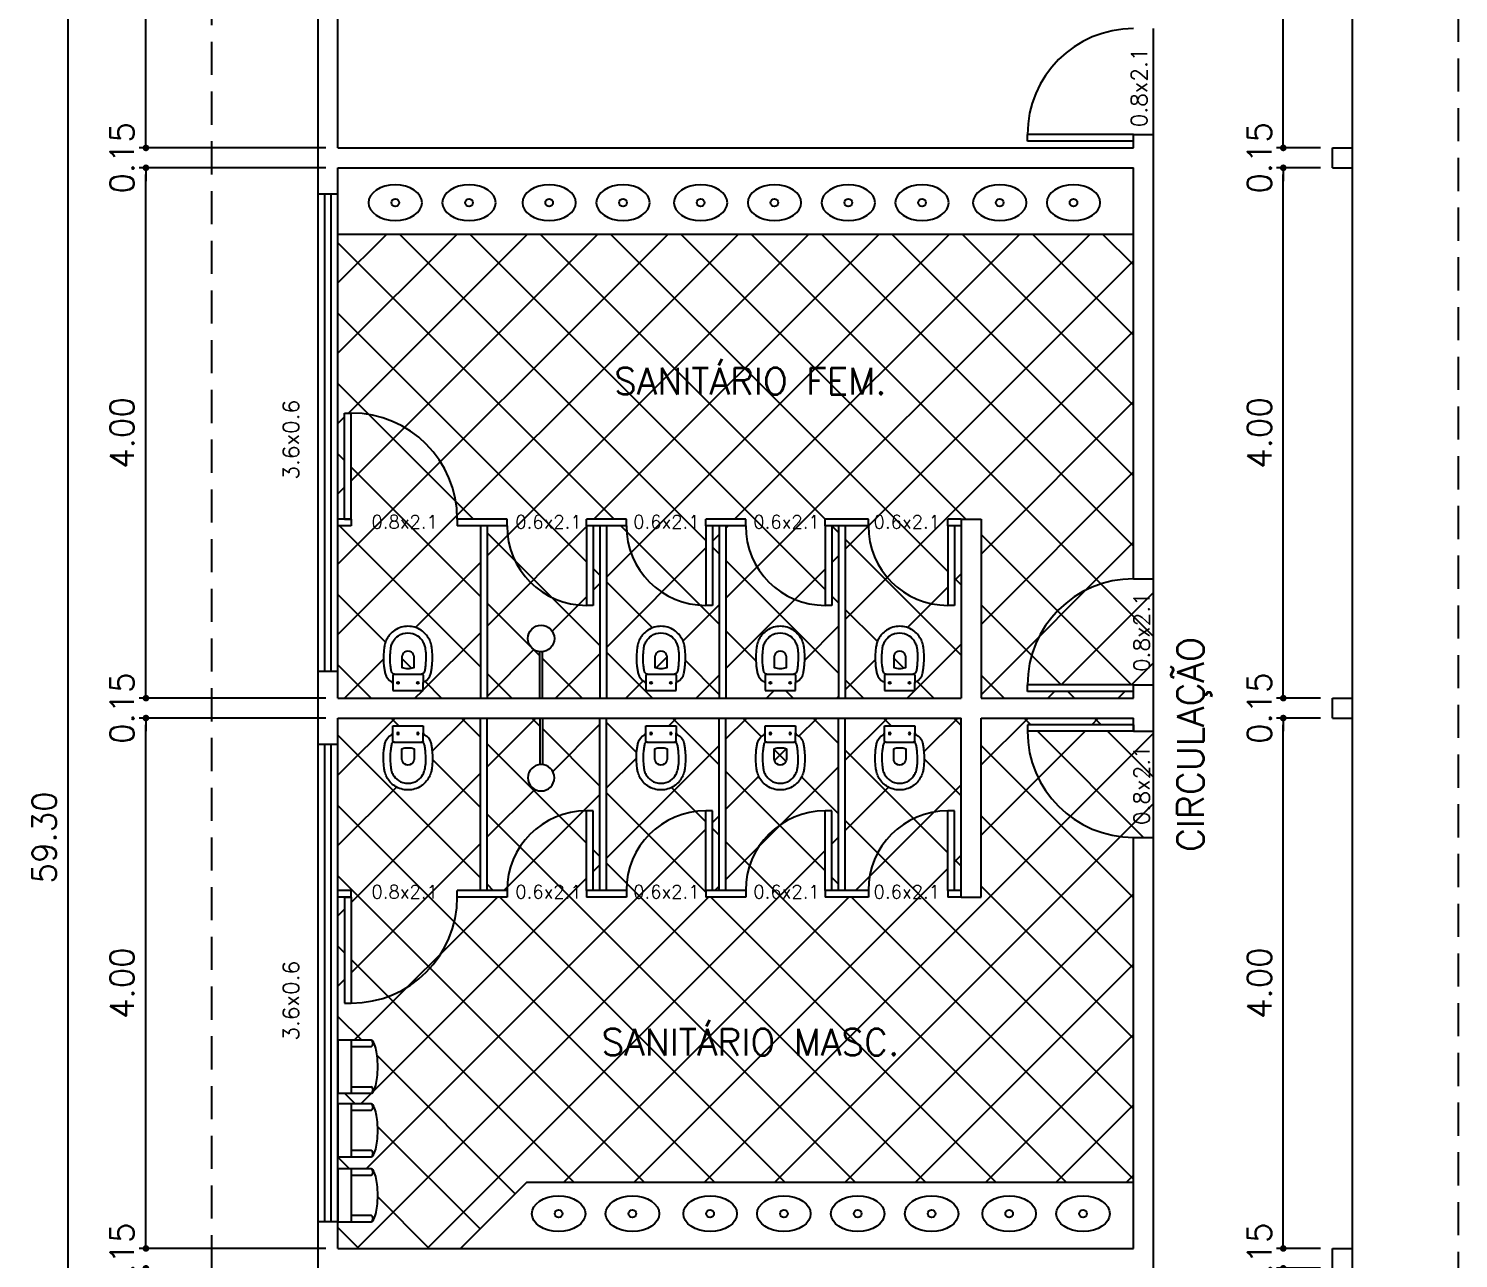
# Model space of a CAD drawing. Extents: x -437 to -220, y 135 to 227.
# Drawn here: x -324.13 to -313.35, y 166.18 to 175.45 of the extents above; entities that cross this region are included whole.
import ezdxf
from ezdxf.enums import TextEntityAlignment as Align

# ---------------------------------------------------------------- set-up
doc = ezdxf.new("R2010")
doc.units = 0
doc.header["$MEASUREMENT"] = 0
doc.linetypes.add('HIDDEN', pattern=[0.375, 0.25, -0.125])
doc.layers.get('0').update_dxf_attribs({"linetype": 'CONTINUOUS'})
doc.layers.get('DEFPOINTS').update_dxf_attribs({"linetype": 'CONTINUOUS'})
for name, color, linetype in [('ACESSÓRIO', 2, 'CONTINUOUS'), ('ALVENARIA', 7, 'CONTINUOUS'), ('ALVENARIA1', 44, 'CONTINUOUS'), ('COBERTURA', 6, 'CONTINUOUS'), ('COTA', 1, 'CONTINUOUS'), ('HATCH', 30, 'CONTINUOUS'), ('JAPOR', 142, 'CONTINUOUS'), ('TEXTO2', 40, 'CONTINUOUS'), ('TEXTO3', 3, 'CONTINUOUS')]:
    doc.layers.add(name, color=color, linetype=linetype)
doc.styles.add('SIMPLEX', font='SIMPLEX.SHX')
doc.dimstyles.new('DIM100', dxfattribs={"dimtxt": 0.18, "dimasz": 0.05, "dimexe": 0.05, "dimexo": 0.09, "dimgap": 0.09, "dimtad": 1, "dimzin": 0, "dimdsep": 46, "dimtxsty": 'SIMPLEX', "dimblk": 'DOT', "dimcen": 0.09, "dimadec": 0, "dimazin": 0, "dimtfac": 1, "dimtix": 1, "dimtofl": 0, "dimtmove": 2, "dimatfit": 3, "dimldrblk": 'DOT', "dimfxl": 1, "dimtolj": 1, "dimtzin": 0, "dimarcsym": 0})

# ---------------------------------------------------------------- blocks, each defined once
blk = doc.blocks.new('CHU2')
at = {"layer": 'ACESSÓRIO'}
for p, q in [((0, 0), (0, -0.35)), ((0.02, 0), (0.02, -0.35))]:
    blk.add_line(p, q, dxfattribs=at)
blk.add_circle((0.01, -0.45), 0.1, dxfattribs=at)
blk = doc.blocks.new('VASO4')
at = {"layer": 'ACESSÓRIO', "linetype": 'Continuous'}
blk.add_line((0.008, 0.129), (0.008, -0.101), dxfattribs=at)
at = {"layer": 'ACESSÓRIO'}
for points in [[(0.008, -0.101), (0.062, -0.101, -0.230445), (0.076, -0.11, 0.23338), (0.136, -0.159, 0.01224), (0.166, -0.164, 0.012146), (0.196, -0.168, 0.027041), (0.266, -0.171, 0.02486), (0.326, -0.166, 0.024258), (0.356, -0.161, 0.054364), (0.396, -0.145, 0.124881), (0.462, -0.086, 0.148509), (0.492, 0.014, 0.148509), (0.462, 0.114, 0.124881), (0.396, 0.173, 0.054364), (0.356, 0.188, 0.024258), (0.326, 0.194, 0.02486), (0.266, 0.198, 0.027041), (0.196, 0.196, 0.012146), (0.166, 0.192, 0.01224), (0.136, 0.186, 0.23338), (0.076, 0.138, -0.230445), (0.062, 0.129), (0.008, 0.129)], [(0.131, 0.116, -0.294455), (0.146, 0.137, -0.039934), (0.174, 0.142, -0.011944), (0.201, 0.146, -0.026776), (0.265, 0.148, -0.024689), (0.319, 0.144, -0.023307), (0.344, 0.14, -0.058725), (0.376, 0.127, -0.118027), (0.421, 0.086, -0.148338), (0.442, 0.014, -0.148338), (0.421, -0.058, -0.118027), (0.376, -0.099, -0.058725), (0.344, -0.112, -0.023307), (0.319, -0.117, -0.024689), (0.265, -0.121, -0.026776), (0.201, -0.118, -0.011944), (0.174, -0.115, -0.039934), (0.146, -0.109, -0.294455), (0.131, -0.089)]]:
    blk.add_lwpolyline(points, format="xyb", dxfattribs=at)
for points in [[(0.124, 0.129), (0.062, 0.129)], [(0.131, 0.119), (0.131, 0.117), (0.131, 0.014), (0.131, -0.09), (0.131, -0.092)], [(0.124, -0.101), (0.062, -0.101)]]:
    blk.add_lwpolyline(points, dxfattribs=at)
blk.add_lwpolyline([(0.296, 0.04, 0.226513), (0.261, 0.059), (0.182, 0.059, 0.186813), (0.182, -0.032), (0.261, -0.032, 0.226513), (0.296, -0.012, 0.326923)], format="xyb", close=True, dxfattribs=at)
for centre in [(0.066, 0.089), (0.066, -0.061)]:
    blk.add_circle(centre, 0.0075, dxfattribs=at)
for centre, start, end in [((0.123, 0.121), 351.7463, 83.809), ((0.123, -0.093), 276.191, 8.2537)]:
    blk.add_arc(centre, 0.00842, start, end, dxfattribs=at)
blk = doc.blocks.new('MIC2')
at = {"layer": 'ACESSÓRIO'}
for p, q in [((-0.2, 0.25), (-0.2, 0)), ((-0.15, 0.25), (-0.15, 0.1)), ((0.15, 0.1), (0.15, 0.25)), ((0.2, 0), (0.2, 0.25)), ((-0.2, 0.1), (0.2, 0.1)), ((-0.2, 0), (0.2, 0))]:
    blk.add_line(p, q, dxfattribs=at)
blk.add_lwpolyline([(0.2, 0.25, 0.26275), (0.192, 0.264, 0.074651), (0.141, 0.285, 0.035463), (0.082, 0.296, 0.025802), (0, 0.3, 0.025802), (-0.082, 0.296, 0.035463), (-0.141, 0.285, 0.074651), (-0.192, 0.264, 0.26275), (-0.2, 0.25, 0.26275)], format="xyb", dxfattribs=at)
for centre in [(-0.175, 0.237), (0.175, 0.237)]:
    blk.add_arc(centre, 0.0283, 28.0725, 151.9275, dxfattribs=at)
blk = doc.blocks.new('DOT')
at = {"layer": 'ALVENARIA', "color": 0, "linetype": 'ByBlock'}
blk.add_line((-0.5, 0), (-1, 0), dxfattribs=at)
at = {"layer": 'ALVENARIA', "color": 0, "linetype": 'ByBlock', "const_width": 0.5}
blk.add_lwpolyline([(-0.25, 0, 1), (0.25, 0, 1)], format="xyb", close=True, dxfattribs=at)
blk = doc.blocks.new('*D193')
at = {"color": 0, "linetype": 'ByBlock'}
for p, q in [((-323.244, 166.301), (-323.244, 166.351)), ((-321.886, 166.251), (-323.294, 166.251)), ((-323.244, 166.051), (-323.244, 166.001))]:
    blk.add_line(p, q, dxfattribs=at)
at = {"layer": 'DEFPOINTS', "color": 0, "linetype": 'ByBlock'}
for p in [(-323.244, 166.251), (-321.796, 166.251), (-321.796, 166.101)]:
    blk.add_point(p, dxfattribs=at)
at = {"color": 0, "linetype": 'ByBlock', "xscale": 0.05, "yscale": 0.05, "zscale": 0.05}
for p, rotation in [((-323.244, 166.251), 270), ((-323.244, 166.101), 90)]:
    blk.add_blockref('DOT', p, dxfattribs=dict(at, rotation=rotation))
at = {"color": 0, "linetype": 'ByBlock', "insert": (-323.424, 166.176), "char_height": 0.18, "attachment_point": 5, "rotation": 90, "style": 'SIMPLEX'}
blk.add_mtext('\\A1;0.15', dxfattribs=at)
blk = doc.blocks.new('*D194')
at = {"color": 0, "linetype": 'ByBlock'}
for p, q in [((-321.886, 170.251), (-323.294, 170.251)), ((-323.244, 166.301), (-323.244, 170.201))]:
    blk.add_line(p, q, dxfattribs=at)
at = {"layer": 'DEFPOINTS', "color": 0, "linetype": 'ByBlock'}
for p in [(-323.244, 170.251), (-321.796, 170.251), (-321.796, 166.251)]:
    blk.add_point(p, dxfattribs=at)
at = {"color": 0, "linetype": 'ByBlock', "xscale": 0.05, "yscale": 0.05, "zscale": 0.05}
for p, rotation in [((-323.244, 170.251), 90), ((-323.244, 166.251), 270)]:
    blk.add_blockref('DOT', p, dxfattribs=dict(at, rotation=rotation))
at = {"color": 0, "linetype": 'ByBlock', "insert": (-323.424, 168.251), "char_height": 0.18, "attachment_point": 5, "rotation": 90, "style": 'SIMPLEX'}
blk.add_mtext('\\A1;4.00', dxfattribs=at)
blk = doc.blocks.new('*D195')
at = {"color": 0, "linetype": 'ByBlock'}
for p, q in [((-323.244, 170.451), (-323.244, 170.501)), ((-321.886, 170.401), (-323.294, 170.401)), ((-323.244, 170.201), (-323.244, 170.151))]:
    blk.add_line(p, q, dxfattribs=at)
at = {"layer": 'DEFPOINTS', "color": 0, "linetype": 'ByBlock'}
for p in [(-323.244, 170.401), (-321.796, 170.401), (-321.796, 170.251)]:
    blk.add_point(p, dxfattribs=at)
at = {"color": 0, "linetype": 'ByBlock', "xscale": 0.05, "yscale": 0.05, "zscale": 0.05}
for p, rotation in [((-323.244, 170.401), 270), ((-323.244, 170.251), 90)]:
    blk.add_blockref('DOT', p, dxfattribs=dict(at, rotation=rotation))
at = {"color": 0, "linetype": 'ByBlock', "insert": (-323.424, 170.326), "char_height": 0.18, "attachment_point": 5, "rotation": 90, "style": 'SIMPLEX'}
blk.add_mtext('\\A1;0.15', dxfattribs=at)
blk = doc.blocks.new('*D196')
at = {"color": 0, "linetype": 'ByBlock'}
for p, q in [((-321.886, 174.401), (-323.294, 174.401)), ((-323.244, 170.451), (-323.244, 174.351))]:
    blk.add_line(p, q, dxfattribs=at)
at = {"layer": 'DEFPOINTS', "color": 0, "linetype": 'ByBlock'}
for p in [(-323.244, 174.401), (-321.796, 174.401), (-321.796, 170.401)]:
    blk.add_point(p, dxfattribs=at)
at = {"color": 0, "linetype": 'ByBlock', "xscale": 0.05, "yscale": 0.05, "zscale": 0.05}
for p, rotation in [((-323.244, 174.401), 90), ((-323.244, 170.401), 270)]:
    blk.add_blockref('DOT', p, dxfattribs=dict(at, rotation=rotation))
at = {"color": 0, "linetype": 'ByBlock', "insert": (-323.424, 172.401), "char_height": 0.18, "attachment_point": 5, "rotation": 90, "style": 'SIMPLEX'}
blk.add_mtext('\\A1;4.00', dxfattribs=at)
blk = doc.blocks.new('*D197')
at = {"color": 0, "linetype": 'ByBlock'}
for p, q in [((-323.244, 174.601), (-323.244, 174.651)), ((-321.886, 174.551), (-323.294, 174.551)), ((-323.244, 174.351), (-323.244, 174.301))]:
    blk.add_line(p, q, dxfattribs=at)
at = {"layer": 'DEFPOINTS', "color": 0, "linetype": 'ByBlock'}
for p in [(-323.244, 174.551), (-321.796, 174.551), (-321.796, 174.401)]:
    blk.add_point(p, dxfattribs=at)
at = {"color": 0, "linetype": 'ByBlock', "xscale": 0.05, "yscale": 0.05, "zscale": 0.05}
for p, rotation in [((-323.244, 174.551), 270), ((-323.244, 174.401), 90)]:
    blk.add_blockref('DOT', p, dxfattribs=dict(at, rotation=rotation))
at = {"color": 0, "linetype": 'ByBlock', "insert": (-323.424, 174.476), "char_height": 0.18, "attachment_point": 5, "rotation": 90, "style": 'SIMPLEX'}
blk.add_mtext('\\A1;0.15', dxfattribs=at)
blk = doc.blocks.new('*D198')
at = {"color": 0, "linetype": 'ByBlock'}
for p, q in [((-321.886, 182.551), (-323.294, 182.551)), ((-323.244, 174.601), (-323.244, 182.501))]:
    blk.add_line(p, q, dxfattribs=at)
at = {"layer": 'DEFPOINTS', "color": 0, "linetype": 'ByBlock'}
for p in [(-323.244, 182.551), (-321.796, 182.551), (-321.796, 174.551)]:
    blk.add_point(p, dxfattribs=at)
at = {"color": 0, "linetype": 'ByBlock', "xscale": 0.05, "yscale": 0.05, "zscale": 0.05}
for p, rotation in [((-323.244, 182.551), 90), ((-323.244, 174.551), 270)]:
    blk.add_blockref('DOT', p, dxfattribs=dict(at, rotation=rotation))
at = {"color": 0, "linetype": 'ByBlock', "insert": (-323.424, 178.551), "char_height": 0.18, "attachment_point": 5, "rotation": 90, "style": 'SIMPLEX'}
blk.add_mtext('\\A1;8.00', dxfattribs=at)
blk = doc.blocks.new('*D205')
at = {"color": 0, "linetype": 'ByBlock'}
for p, q in [((-322.036, 199.001), (-323.881, 199.001)), ((-323.831, 139.751), (-323.831, 198.951)), ((-321.886, 139.701), (-323.881, 139.701))]:
    blk.add_line(p, q, dxfattribs=at)
at = {"layer": 'DEFPOINTS', "color": 0, "linetype": 'ByBlock'}
for p in [(-323.831, 199.001), (-321.946, 199.001), (-321.796, 139.701)]:
    blk.add_point(p, dxfattribs=at)
at = {"color": 0, "linetype": 'ByBlock', "xscale": 0.05, "yscale": 0.05, "zscale": 0.05}
for p, rotation in [((-323.831, 199.001), 90), ((-323.831, 139.701), 270)]:
    blk.add_blockref('DOT', p, dxfattribs=dict(at, rotation=rotation))
at = {"color": 0, "linetype": 'ByBlock', "insert": (-324.011, 169.351), "char_height": 0.18, "attachment_point": 5, "rotation": 90, "style": 'SIMPLEX'}
blk.add_mtext('\\A1;59.30', dxfattribs=at)
blk = doc.blocks.new('*D253')
at = {"layer": 'COTA', "color": 0, "lineweight": -2}
for p, q in [((-314.667, 166.301), (-314.667, 166.351)), ((-314.386, 166.251), (-314.717, 166.251)), ((-314.386, 166.101), (-314.717, 166.101)), ((-314.667, 166.051), (-314.667, 166.001))]:
    blk.add_line(p, q, dxfattribs=at)
at = {"layer": 'DEFPOINTS', "color": 0}
for p in [(-314.667, 166.251), (-314.296, 166.251), (-314.296, 166.101)]:
    blk.add_point(p, dxfattribs=at)
at = {"layer": 'COTA', "color": 0, "lineweight": -2, "xscale": 0.05, "yscale": 0.05, "zscale": 0.05}
for p, rotation in [((-314.667, 166.251), 270), ((-314.667, 166.101), 90)]:
    blk.add_blockref('DOT', p, dxfattribs=dict(at, rotation=rotation))
at = {"layer": 'COTA', "color": 0, "insert": (-314.847, 166.176), "char_height": 0.18, "attachment_point": 5, "rotation": 90, "style": 'SIMPLEX'}
blk.add_mtext('\\A1;0.15', dxfattribs=at)
blk = doc.blocks.new('*D254')
at = {"layer": 'COTA', "color": 0, "lineweight": -2}
for p, q in [((-314.386, 170.251), (-314.717, 170.251)), ((-314.667, 166.301), (-314.667, 170.201)), ((-314.386, 166.251), (-314.717, 166.251))]:
    blk.add_line(p, q, dxfattribs=at)
at = {"layer": 'DEFPOINTS', "color": 0}
for p in [(-314.667, 170.251), (-314.296, 170.251), (-314.296, 166.251)]:
    blk.add_point(p, dxfattribs=at)
at = {"layer": 'COTA', "color": 0, "lineweight": -2, "xscale": 0.05, "yscale": 0.05, "zscale": 0.05}
for p, rotation in [((-314.667, 170.251), 90), ((-314.667, 166.251), 270)]:
    blk.add_blockref('DOT', p, dxfattribs=dict(at, rotation=rotation))
at = {"layer": 'COTA', "color": 0, "insert": (-314.847, 168.251), "char_height": 0.18, "attachment_point": 5, "rotation": 90, "style": 'SIMPLEX'}
blk.add_mtext('\\A1;4.00', dxfattribs=at)
blk = doc.blocks.new('*D255')
at = {"layer": 'COTA', "color": 0, "lineweight": -2}
for p, q in [((-314.667, 170.451), (-314.667, 170.501)), ((-314.386, 170.401), (-314.717, 170.401)), ((-314.386, 170.251), (-314.717, 170.251)), ((-314.667, 170.201), (-314.667, 170.151))]:
    blk.add_line(p, q, dxfattribs=at)
at = {"layer": 'DEFPOINTS', "color": 0}
for p in [(-314.667, 170.401), (-314.296, 170.401), (-314.296, 170.251)]:
    blk.add_point(p, dxfattribs=at)
at = {"layer": 'COTA', "color": 0, "lineweight": -2, "xscale": 0.05, "yscale": 0.05, "zscale": 0.05}
for p, rotation in [((-314.667, 170.401), 270), ((-314.667, 170.251), 90)]:
    blk.add_blockref('DOT', p, dxfattribs=dict(at, rotation=rotation))
at = {"layer": 'COTA', "color": 0, "insert": (-314.847, 170.326), "char_height": 0.18, "attachment_point": 5, "rotation": 90, "style": 'SIMPLEX'}
blk.add_mtext('\\A1;0.15', dxfattribs=at)
blk = doc.blocks.new('*D256')
at = {"layer": 'COTA', "color": 0, "lineweight": -2}
for p, q in [((-314.386, 174.401), (-314.717, 174.401)), ((-314.667, 170.451), (-314.667, 174.351)), ((-314.386, 170.401), (-314.717, 170.401))]:
    blk.add_line(p, q, dxfattribs=at)
at = {"layer": 'DEFPOINTS', "color": 0}
for p in [(-314.667, 174.401), (-314.296, 174.401), (-314.296, 170.401)]:
    blk.add_point(p, dxfattribs=at)
at = {"layer": 'COTA', "color": 0, "lineweight": -2, "xscale": 0.05, "yscale": 0.05, "zscale": 0.05}
for p, rotation in [((-314.667, 174.401), 90), ((-314.667, 170.401), 270)]:
    blk.add_blockref('DOT', p, dxfattribs=dict(at, rotation=rotation))
at = {"layer": 'COTA', "color": 0, "insert": (-314.847, 172.401), "char_height": 0.18, "attachment_point": 5, "rotation": 90, "style": 'SIMPLEX'}
blk.add_mtext('\\A1;4.00', dxfattribs=at)
blk = doc.blocks.new('*D257')
at = {"layer": 'COTA', "color": 0, "lineweight": -2}
for p, q in [((-314.667, 174.601), (-314.667, 174.651)), ((-314.386, 174.551), (-314.717, 174.551)), ((-314.386, 174.401), (-314.717, 174.401)), ((-314.667, 174.351), (-314.667, 174.301))]:
    blk.add_line(p, q, dxfattribs=at)
at = {"layer": 'DEFPOINTS', "color": 0}
for p in [(-314.667, 174.551), (-314.296, 174.551), (-314.296, 174.401)]:
    blk.add_point(p, dxfattribs=at)
at = {"layer": 'COTA', "color": 0, "lineweight": -2, "xscale": 0.05, "yscale": 0.05, "zscale": 0.05}
for p, rotation in [((-314.667, 174.551), 270), ((-314.667, 174.401), 90)]:
    blk.add_blockref('DOT', p, dxfattribs=dict(at, rotation=rotation))
at = {"layer": 'COTA', "color": 0, "insert": (-314.847, 174.476), "char_height": 0.18, "attachment_point": 5, "rotation": 90, "style": 'SIMPLEX'}
blk.add_mtext('\\A1;0.15', dxfattribs=at)
blk = doc.blocks.new('*D258')
at = {"layer": 'COTA', "color": 0, "lineweight": -2}
for p, q in [((-314.386, 178.501), (-314.717, 178.501)), ((-314.667, 174.601), (-314.667, 178.451)), ((-314.386, 174.551), (-314.717, 174.551))]:
    blk.add_line(p, q, dxfattribs=at)
at = {"layer": 'DEFPOINTS', "color": 0}
for p in [(-314.667, 178.501), (-314.296, 178.501), (-314.296, 174.551)]:
    blk.add_point(p, dxfattribs=at)
at = {"layer": 'COTA', "color": 0, "lineweight": -2, "xscale": 0.05, "yscale": 0.05, "zscale": 0.05}
for p, rotation in [((-314.667, 178.501), 90), ((-314.667, 174.551), 270)]:
    blk.add_blockref('DOT', p, dxfattribs=dict(at, rotation=rotation))
at = {"layer": 'COTA', "color": 0, "insert": (-314.847, 176.526), "char_height": 0.18, "attachment_point": 5, "rotation": 90, "style": 'SIMPLEX'}
blk.add_mtext('\\A1;3.95', dxfattribs=at)

msp = doc.modelspace()

# ---------------------------------------------------------------- hatches: boundary and pattern name
at = {"layer": 'HATCH'}
h = msp.add_hatch(dxfattribs=at)
h.set_pattern_fill('NET', color=256, scale=3, angle=45, style=0)
h.paths.add_polyline_path([(-315.796, 173.901), (-321.796, 173.901), (-321.796, 171.751), (-321.746, 171.751), (-321.746, 172.551), (-321.696, 172.551, -0.414214), (-320.896, 171.751), (-320.521, 171.751), (-320.521, 171.701, 0.414214), (-319.921, 171.101), (-319.921, 171.701), (-319.921, 171.751), (-319.621, 171.751), (-319.621, 171.701, 0.414214), (-319.021, 171.101), (-319.021, 171.701), (-319.021, 171.751), (-318.721, 171.751), (-318.721, 171.701, 0.414214), (-318.121, 171.101), (-318.121, 171.701), (-318.121, 171.751), (-317.796, 171.751), (-317.796, 171.701, 0.414214), (-317.196, 171.101), (-317.196, 171.701), (-317.196, 171.751), (-317.096, 171.751), (-316.946, 171.751), (-316.946, 170.401), (-315.796, 170.401), (-315.796, 170.451), (-316.596, 170.451), (-316.596, 170.501, -0.414214), (-315.796, 171.301)])
h.paths.add_polyline_path([(-320.721, 171.701), (-320.896, 171.701), (-320.896, 171.751, 0.414214), (-321.696, 172.551), (-321.696, 171.751), (-321.696, 171.701), (-321.796, 171.701), (-321.796, 170.601), (-321.796, 170.401), (-320.721, 170.401)])
h.paths.add_polyline_path([(-321.168, 170.913, -0.124881), (-321.109, 170.847, -0.054364), (-321.093, 170.807, -0.024258), (-321.088, 170.777, -0.02486), (-321.083, 170.717, -0.027041), (-321.086, 170.647, -0.012146), (-321.09, 170.617, -0.010983), (-321.095, 170.59, -0.242871), (-321.144, 170.527, 0.230445), (-321.153, 170.513), (-321.153, 170.459), (-321.383, 170.459), (-321.383, 170.513, 0.230445), (-321.392, 170.527, -0.242871), (-321.441, 170.59, -0.010983), (-321.446, 170.617, -0.012146), (-321.45, 170.647, -0.027041), (-321.452, 170.717, -0.02486), (-321.448, 170.777, -0.024258), (-321.442, 170.807, -0.054364), (-321.427, 170.847, -0.124881), (-321.368, 170.913, -0.148509), (-321.268, 170.943, -0.148509)], flags=17)
h.paths.add_polyline_path([(-321.162, 170.582, -0.023036), (-321.162, 170.582), (-321.164, 170.582)], flags=16)
h.paths.add_polyline_path([(-321.392, 170.602, 0.058144), (-321.391, 170.597, -0.007522)], flags=16)
h.paths.add_polyline_path([(-321.242, 170.747, -0.259773), (-321.222, 170.706), (-321.222, 170.633, -0.186813), (-321.313, 170.633), (-321.313, 170.706, -0.259773), (-321.294, 170.747, -0.326923)], flags=16)
h.paths.add_polyline_path([(-321.383, 170.575), (-321.383, 170.573, -0.05408)], flags=16)
h.paths.add_polyline_path([(-321.2, 170.517, -1.000001), (-321.185, 170.517, -1.000001)], flags=16)
h.paths.add_polyline_path([(-321.35, 170.517, -1.000001), (-321.335, 170.517, -1.000001)], flags=16)
h.paths.add_polyline_path([(-319.821, 171.701), (-319.871, 171.701), (-319.871, 171.101), (-319.921, 171.101, -0.414214), (-320.521, 171.701), (-320.671, 171.701), (-320.671, 170.401), (-320.274, 170.401), (-320.274, 170.751, -0.38517), (-320.364, 170.851, -1), (-320.164, 170.851, -0.38517), (-320.254, 170.751), (-320.254, 170.401), (-319.821, 170.401)], flags=17)
h.paths.add_polyline_path([(-318.921, 171.701), (-318.971, 171.701), (-318.971, 171.101), (-319.021, 171.101, -0.414214), (-319.621, 171.701), (-319.771, 171.701), (-319.771, 170.401), (-318.921, 170.401)], flags=17)
h.paths.add_polyline_path([(-319.36, 170.943, -0.148509), (-319.26, 170.913, -0.124881), (-319.201, 170.847, -0.054364), (-319.186, 170.807, -0.024258), (-319.18, 170.777, -0.02486), (-319.176, 170.717, -0.027041), (-319.178, 170.647, -0.012146), (-319.182, 170.617, -0.010983), (-319.187, 170.59, -0.242871), (-319.236, 170.527, 0.230445), (-319.245, 170.513), (-319.245, 170.459), (-319.475, 170.459), (-319.475, 170.513, 0.230445), (-319.484, 170.527, -0.242871), (-319.533, 170.59, -0.010983), (-319.538, 170.617, -0.012146), (-319.542, 170.647, -0.027041), (-319.545, 170.717, -0.02486), (-319.54, 170.777, -0.024258), (-319.535, 170.807, -0.054364), (-319.519, 170.847, -0.124881), (-319.46, 170.913, -0.148509)], flags=16)
h.paths.add_polyline_path([(-319.255, 170.582, -0.023036), (-319.254, 170.582), (-319.257, 170.582)], flags=0)
h.paths.add_polyline_path([(-319.485, 170.602, 0.058144), (-319.483, 170.597, -0.007522)], flags=0)
h.paths.add_polyline_path([(-319.334, 170.747, -0.259773), (-319.315, 170.706), (-319.315, 170.633, -0.186813), (-319.406, 170.633), (-319.406, 170.706, -0.259773), (-319.386, 170.747, -0.326923)], flags=0)
h.paths.add_polyline_path([(-319.475, 170.575), (-319.475, 170.573, -0.05408)], flags=0)
h.paths.add_polyline_path([(-319.428, 170.517, -1.000001), (-319.443, 170.517, -1.000001)], flags=0)
h.paths.add_polyline_path([(-319.278, 170.517, -1.000001), (-319.293, 170.517, -1.000001)], flags=0)
h.paths.add_polyline_path([(-318.021, 171.701), (-318.071, 171.701), (-318.071, 171.101), (-318.121, 171.101, -0.414214), (-318.721, 171.701), (-318.871, 171.701), (-318.871, 170.401), (-318.021, 170.401)], flags=17)
h.paths.add_polyline_path([(-318.46, 170.943, -0.148509), (-318.36, 170.913, -0.124881), (-318.301, 170.847, -0.054364), (-318.286, 170.807, -0.024258), (-318.28, 170.777, -0.02486), (-318.276, 170.717, -0.027041), (-318.278, 170.647, -0.012146), (-318.282, 170.617, -0.010983), (-318.287, 170.59, -0.242871), (-318.336, 170.527, 0.230445), (-318.345, 170.513), (-318.345, 170.459), (-318.575, 170.459), (-318.575, 170.513, 0.230445), (-318.584, 170.527, -0.242871), (-318.633, 170.59, -0.010983), (-318.638, 170.617, -0.012146), (-318.642, 170.647, -0.027041), (-318.645, 170.717, -0.02486), (-318.64, 170.777, -0.024258), (-318.635, 170.807, -0.054364), (-318.619, 170.847, -0.124881), (-318.56, 170.913, -0.148509)], flags=16)
h.paths.add_polyline_path([(-318.355, 170.582, -0.023036), (-318.354, 170.582), (-318.357, 170.582)], flags=0)
h.paths.add_polyline_path([(-318.585, 170.602, 0.058144), (-318.583, 170.597, -0.007522)], flags=0)
h.paths.add_polyline_path([(-318.434, 170.747, -0.259773), (-318.415, 170.706), (-318.415, 170.633, -0.186813), (-318.506, 170.633), (-318.506, 170.706, -0.259773), (-318.486, 170.747, -0.326923)], flags=0)
h.paths.add_polyline_path([(-318.575, 170.575), (-318.575, 170.573, -0.05408)], flags=0)
h.paths.add_polyline_path([(-318.528, 170.517, -1.000001), (-318.543, 170.517, -1.000001)], flags=0)
h.paths.add_polyline_path([(-318.378, 170.517, -1.000001), (-318.393, 170.517, -1.000001)], flags=0)
h.paths.add_polyline_path([(-317.096, 171.701), (-317.146, 171.701), (-317.146, 171.101), (-317.196, 171.101, -0.414214), (-317.796, 171.701), (-317.971, 171.701), (-317.971, 170.401), (-317.096, 170.401)], flags=17)
h.paths.add_polyline_path([(-317.66, 170.913, -0.148509), (-317.56, 170.943, -0.148509), (-317.46, 170.913, -0.124881), (-317.401, 170.847, -0.054364), (-317.386, 170.807, -0.024258), (-317.38, 170.777, -0.02486), (-317.376, 170.717, -0.027041), (-317.378, 170.647, -0.012146), (-317.382, 170.617, -0.010983), (-317.387, 170.59, -0.242871), (-317.436, 170.527, 0.230445), (-317.445, 170.513), (-317.445, 170.459), (-317.675, 170.459), (-317.675, 170.513, 0.230445), (-317.684, 170.527, -0.242871), (-317.733, 170.59, -0.010983), (-317.738, 170.617, -0.012146), (-317.742, 170.647, -0.027041), (-317.745, 170.717, -0.02486), (-317.74, 170.777, -0.024258), (-317.735, 170.807, -0.054364), (-317.719, 170.847, -0.124881)], flags=16)
h.paths.add_polyline_path([(-317.455, 170.582, -0.023036), (-317.454, 170.582), (-317.457, 170.582)], flags=0)
h.paths.add_polyline_path([(-317.685, 170.602, 0.058144), (-317.683, 170.597, -0.007522)], flags=0)
h.paths.add_polyline_path([(-317.586, 170.747, -0.326923), (-317.534, 170.747, -0.259773), (-317.515, 170.706), (-317.515, 170.633, -0.186813), (-317.606, 170.633), (-317.606, 170.706, -0.259773)], flags=0)
h.paths.add_polyline_path([(-317.675, 170.575), (-317.675, 170.573, -0.05408)], flags=0)
h.paths.add_polyline_path([(-317.628, 170.517, -1.000001), (-317.643, 170.517, -1.000001)], flags=0)
h.paths.add_polyline_path([(-317.478, 170.517, -1.000001), (-317.493, 170.517, -1.000001)], flags=0)
h.paths.add_polyline_path([(-315.646, 171.301), (-315.796, 171.301, 0.414214), (-316.596, 170.501), (-315.796, 170.501), (-315.646, 170.501)])
h.paths.add_polyline_path([(-317.774, 171.655), (-317.238, 171.655), (-317.238, 171.805), (-317.774, 171.805)], flags=24)
h.paths.add_polyline_path([(-318.681, 171.655), (-318.145, 171.655), (-318.145, 171.805), (-318.681, 171.805)], flags=24)
h.paths.add_polyline_path([(-319.587, 171.655), (-319.052, 171.655), (-319.052, 171.805), (-319.587, 171.805)], flags=24)
h.paths.add_polyline_path([(-320.476, 171.655), (-319.94, 171.655), (-319.94, 171.805), (-320.476, 171.805)], flags=24)
h.paths.add_polyline_path([(-319.912, 172.632), (-317.46, 172.632), (-317.46, 172.989), (-319.912, 172.989)], flags=24)
h.paths.add_polyline_path([(-321.56, 171.655), (-321.025, 171.655), (-321.025, 171.805), (-321.56, 171.805)], flags=25)
h.paths.add_polyline_path([(-315.645, 170.577), (-315.645, 171.22), (-315.825, 171.22), (-315.825, 170.577)], flags=9)
h = msp.add_hatch(dxfattribs=at)
h.set_pattern_fill('NET', color=256, scale=3, angle=45, style=0)
h.paths.add_polyline_path([(-315.796, 169.351, -0.414214), (-316.596, 170.151), (-316.596, 170.201), (-315.796, 170.201), (-315.796, 170.251), (-316.946, 170.251), (-316.946, 168.901), (-317.096, 168.901), (-317.196, 168.901), (-317.196, 168.951), (-317.196, 169.551, 0.414214), (-317.796, 168.951), (-317.796, 168.901), (-318.121, 168.901), (-318.121, 168.951), (-318.121, 169.551, 0.414214), (-318.721, 168.951), (-318.721, 168.901), (-319.021, 168.901), (-319.021, 168.951), (-319.021, 169.551, 0.414214), (-319.621, 168.951), (-319.621, 168.901), (-319.921, 168.901), (-319.921, 168.951), (-319.921, 169.551, 0.414214), (-320.521, 168.951), (-320.521, 168.901), (-320.896, 168.901, -0.414214), (-321.696, 168.101), (-321.746, 168.101), (-321.746, 168.901), (-321.796, 168.901), (-321.796, 167.821), (-321.537, 167.821, -0.087824), (-321.511, 167.762, -0.035463), (-321.501, 167.703, -0.025802), (-321.496, 167.621, -0.025802), (-321.501, 167.539, -0.035463), (-321.511, 167.48, -0.087824), (-321.537, 167.421), (-321.796, 167.421), (-321.796, 167.341), (-321.537, 167.341, -0.087824), (-321.511, 167.283, -0.035463), (-321.501, 167.224, -0.025802), (-321.496, 167.141, -0.025802), (-321.501, 167.059, -0.035463), (-321.511, 167, -0.087824), (-321.537, 166.941), (-321.796, 166.941), (-321.796, 166.852), (-321.537, 166.852, -0.087824), (-321.511, 166.794, -0.035463), (-321.501, 166.735, -0.025802), (-321.496, 166.652, -0.025802), (-321.501, 166.57, -0.035463), (-321.511, 166.511, -0.087824), (-321.537, 166.452), (-321.796, 166.452), (-321.796, 166.251), (-320.872, 166.251), (-320.372, 166.751), (-315.796, 166.751)])
h.paths.add_polyline_path([(-320.721, 170.251), (-321.796, 170.251), (-321.796, 170.051), (-321.796, 168.951), (-321.696, 168.951), (-321.696, 168.901), (-321.696, 168.101, 0.414214), (-320.896, 168.901), (-320.896, 168.951), (-320.721, 168.951)], flags=17)
h.paths.add_polyline_path([(-321.268, 169.709, -0.148509), (-321.368, 169.739, -0.124881), (-321.427, 169.805, -0.054364), (-321.442, 169.845, -0.024258), (-321.448, 169.875, -0.02486), (-321.452, 169.935, -0.027041), (-321.45, 170.005, -0.012146), (-321.446, 170.035, -0.010983), (-321.441, 170.062, -0.242871), (-321.392, 170.125, 0.230445), (-321.383, 170.139), (-321.383, 170.193), (-321.153, 170.193), (-321.153, 170.139, 0.230445), (-321.144, 170.125, -0.242871), (-321.095, 170.062, -0.010983), (-321.09, 170.035, -0.012146), (-321.086, 170.005, -0.027041), (-321.083, 169.935, -0.02486), (-321.088, 169.875, -0.024258), (-321.093, 169.845, -0.054364), (-321.109, 169.805, -0.124881), (-321.168, 169.739, -0.148509)], flags=16)
h.paths.add_polyline_path([(-321.373, 170.07, -0.023036), (-321.374, 170.07), (-321.371, 170.07)], flags=0)
h.paths.add_polyline_path([(-321.144, 170.05, 0.058144), (-321.145, 170.055, -0.007522)], flags=0)
h.paths.add_polyline_path([(-321.294, 169.905, -0.259773), (-321.313, 169.946), (-321.313, 170.019, -0.186813), (-321.222, 170.019), (-321.222, 169.946, -0.259773), (-321.242, 169.905, -0.326923)], flags=0)
h.paths.add_polyline_path([(-321.153, 170.077), (-321.153, 170.079, -0.05408)], flags=0)
h.paths.add_polyline_path([(-321.185, 170.135, -1.000001), (-321.2, 170.135, -1.000001)], flags=0)
h.paths.add_polyline_path([(-321.35, 170.135, -1.000001), (-321.335, 170.135, -1.000001)], flags=0)
h.paths.add_polyline_path([(-319.821, 170.251), (-320.254, 170.251), (-320.254, 169.9, -0.38517), (-320.164, 169.801, -1), (-320.364, 169.801, -0.38517), (-320.274, 169.9), (-320.274, 170.251), (-320.671, 170.251), (-320.671, 168.951), (-320.521, 168.951, -0.414214), (-319.921, 169.551), (-319.871, 169.551), (-319.871, 168.951), (-319.821, 168.951)])
h.paths.add_polyline_path([(-318.921, 170.251), (-319.771, 170.251), (-319.771, 168.951), (-319.621, 168.951, -0.414214), (-319.021, 169.551), (-318.971, 169.551), (-318.971, 168.951), (-318.921, 168.951)], flags=17)
h.paths.add_polyline_path([(-319.46, 169.739, -0.124881), (-319.519, 169.805, -0.054364), (-319.535, 169.845, -0.024258), (-319.54, 169.875, -0.02486), (-319.545, 169.935, -0.027041), (-319.542, 170.005, -0.012146), (-319.538, 170.035, -0.010983), (-319.533, 170.062, -0.242871), (-319.484, 170.125, 0.230445), (-319.475, 170.139), (-319.475, 170.193), (-319.245, 170.193), (-319.245, 170.139, 0.230445), (-319.236, 170.125, -0.242871), (-319.187, 170.062, -0.010983), (-319.182, 170.035, -0.012146), (-319.178, 170.005, -0.027041), (-319.176, 169.935, -0.02486), (-319.18, 169.875, -0.024258), (-319.186, 169.845, -0.054364), (-319.201, 169.805, -0.124881), (-319.26, 169.739, -0.148509), (-319.36, 169.709, -0.148509)], flags=16)
h.paths.add_polyline_path([(-319.466, 170.07, -0.023036), (-319.466, 170.07), (-319.464, 170.07)], flags=0)
h.paths.add_polyline_path([(-319.236, 170.05, 0.058144), (-319.237, 170.055, -0.007522)], flags=0)
h.paths.add_polyline_path([(-319.386, 169.905, -0.259773), (-319.406, 169.946), (-319.406, 170.019, -0.186813), (-319.315, 170.019), (-319.315, 169.946, -0.259773), (-319.334, 169.905, -0.326923)], flags=0)
h.paths.add_polyline_path([(-319.245, 170.077), (-319.245, 170.079, -0.05408)], flags=0)
h.paths.add_polyline_path([(-319.428, 170.135, -1.000001), (-319.443, 170.135, -1.000001)], flags=0)
h.paths.add_polyline_path([(-319.278, 170.135, -1.000001), (-319.293, 170.135, -1.000001)], flags=0)
h.paths.add_polyline_path([(-318.021, 170.251), (-318.871, 170.251), (-318.871, 168.951), (-318.721, 168.951, -0.414214), (-318.121, 169.551), (-318.071, 169.551), (-318.071, 168.951), (-318.021, 168.951)], flags=17)
h.paths.add_polyline_path([(-318.56, 169.739, -0.124881), (-318.619, 169.805, -0.054364), (-318.635, 169.845, -0.024258), (-318.64, 169.875, -0.02486), (-318.645, 169.935, -0.027041), (-318.642, 170.005, -0.012146), (-318.638, 170.035, -0.010983), (-318.633, 170.062, -0.242871), (-318.584, 170.125, 0.230445), (-318.575, 170.139), (-318.575, 170.193), (-318.345, 170.193), (-318.345, 170.139, 0.230445), (-318.336, 170.125, -0.242871), (-318.287, 170.062, -0.010983), (-318.282, 170.035, -0.012146), (-318.278, 170.005, -0.027041), (-318.276, 169.935, -0.02486), (-318.28, 169.875, -0.024258), (-318.286, 169.845, -0.054364), (-318.301, 169.805, -0.124881), (-318.36, 169.739, -0.148509), (-318.46, 169.709, -0.148509)], flags=16)
h.paths.add_polyline_path([(-318.566, 170.07, -0.023036), (-318.566, 170.07), (-318.564, 170.07)], flags=0)
h.paths.add_polyline_path([(-318.336, 170.05, 0.058144), (-318.337, 170.055, -0.007522)], flags=0)
h.paths.add_polyline_path([(-318.486, 169.905, -0.259773), (-318.506, 169.946), (-318.506, 170.019, -0.186813), (-318.415, 170.019), (-318.415, 169.946, -0.259773), (-318.434, 169.905, -0.326923)], flags=0)
h.paths.add_polyline_path([(-318.528, 170.135, -1.000001), (-318.543, 170.135, -1.000001)], flags=0)
h.paths.add_polyline_path([(-318.345, 170.077), (-318.345, 170.079, -0.05408)], flags=0)
h.paths.add_polyline_path([(-318.378, 170.135, -1.000001), (-318.393, 170.135, -1.000001)], flags=0)
h.paths.add_polyline_path([(-317.096, 170.251), (-317.971, 170.251), (-317.971, 168.951), (-317.796, 168.951, -0.414214), (-317.196, 169.551), (-317.146, 169.551), (-317.146, 168.951), (-317.096, 168.951)])
h.paths.add_polyline_path([(-317.66, 169.739, -0.124881), (-317.719, 169.805, -0.054364), (-317.735, 169.845, -0.024258), (-317.74, 169.875, -0.02486), (-317.745, 169.935, -0.027041), (-317.742, 170.005, -0.012146), (-317.738, 170.035, -0.010983), (-317.733, 170.062, -0.242871), (-317.684, 170.125, 0.230445), (-317.675, 170.139), (-317.675, 170.193), (-317.445, 170.193), (-317.445, 170.139, 0.230445), (-317.436, 170.125, -0.242871), (-317.387, 170.062, -0.010983), (-317.382, 170.035, -0.012146), (-317.378, 170.005, -0.027041), (-317.376, 169.935, -0.02486), (-317.38, 169.875, -0.024258), (-317.386, 169.845, -0.054364), (-317.401, 169.805, -0.124881), (-317.46, 169.739, -0.148509), (-317.56, 169.709, -0.148509)], flags=17)
h.paths.add_polyline_path([(-317.666, 170.07, -0.023036), (-317.666, 170.07), (-317.664, 170.07)], flags=16)
h.paths.add_polyline_path([(-317.436, 170.05, 0.058144), (-317.437, 170.055, -0.007522)], flags=16)
h.paths.add_polyline_path([(-317.586, 169.905, -0.259773), (-317.606, 169.946), (-317.606, 170.019, -0.186813), (-317.515, 170.019), (-317.515, 169.946, -0.259773), (-317.534, 169.905, -0.326923)], flags=16)
h.paths.add_polyline_path([(-317.628, 170.135, -1.000001), (-317.643, 170.135, -1.000001)], flags=16)
h.paths.add_polyline_path([(-317.445, 170.077), (-317.445, 170.079, -0.05408)], flags=16)
h.paths.add_polyline_path([(-317.478, 170.135, -1.000001), (-317.493, 170.135, -1.000001)], flags=16)
h.paths.add_polyline_path([(-315.646, 170.151), (-315.796, 170.151), (-316.596, 170.151, 0.414214), (-315.796, 169.351), (-315.646, 169.351)])
h.paths.add_polyline_path([(-317.774, 168.866), (-317.238, 168.866), (-317.238, 169.016), (-317.774, 169.016)], flags=24)
h.paths.add_polyline_path([(-318.681, 168.866), (-318.145, 168.866), (-318.145, 169.016), (-318.681, 169.016)], flags=24)
h.paths.add_polyline_path([(-319.587, 168.866), (-319.052, 168.866), (-319.052, 169.016), (-319.587, 169.016)], flags=24)
h.paths.add_polyline_path([(-320.476, 168.866), (-319.94, 168.866), (-319.94, 169.016), (-320.476, 169.016)], flags=24)
h.paths.add_polyline_path([(-320.036, 167.647), (-317.336, 167.647), (-317.336, 168.005), (-320.036, 168.005)], flags=24)
h.paths.add_polyline_path([(-321.56, 168.866), (-321.025, 168.866), (-321.025, 169.016), (-321.56, 169.016)], flags=24)
h.paths.add_polyline_path([(-315.645, 169.423), (-315.645, 170.066), (-315.825, 170.066), (-315.825, 169.423)], flags=9)

# ---------------------------------------------------------------- linework, layer by layer
at = {"layer": 'ACESSÓRIO'}
for p, q in [((-321.796, 173.901), (-315.796, 173.901)), ((-320.372, 166.751), (-320.872, 166.251)), ((-320.372, 166.751), (-315.796, 166.751))]:
    msp.add_line(p, q, dxfattribs=at)
for centre in [(-321.364, 174.138), (-320.807, 174.138), (-320.203, 174.138), (-319.646, 174.138), (-319.061, 174.138), (-318.504, 174.138), (-317.947, 174.138), (-317.391, 174.138), (-316.805, 174.138), (-316.249, 174.138), (-320.132, 166.513), (-319.575, 166.513), (-318.989, 166.513), (-318.433, 166.513), (-317.876, 166.513), (-317.319, 166.513), (-316.734, 166.513), (-316.177, 166.513)]:
    msp.add_circle(centre, 0.0288, dxfattribs=at)
at = {"layer": 'ACESSÓRIO', "extrusion": (0, 0, -1)}
for centre in [(-321.364, 174.138), (-320.807, 174.138), (-320.203, 174.138), (-319.646, 174.138), (-319.061, 174.138), (-318.504, 174.138), (-317.947, 174.138), (-317.391, 174.138), (-316.805, 174.138), (-316.249, 174.138)]:
    msp.add_ellipse(centre, major_axis=(0.202, 0), ratio=0.666199, dxfattribs=at)
at = {"layer": 'ACESSÓRIO'}
for centre in [(-320.132, 166.513), (-319.575, 166.513), (-318.989, 166.513), (-318.433, 166.513), (-317.876, 166.513), (-317.319, 166.513), (-316.734, 166.513), (-316.177, 166.513)]:
    msp.add_ellipse(centre, major_axis=(0.202, 0), ratio=0.666199, dxfattribs=at)
at = {"layer": 'ALVENARIA'}
for p, q in [((-321.946, 174.201), (-321.946, 176.051)), ((-321.796, 174.551), (-321.796, 176.051)), ((-315.796, 174.651), (-315.646, 174.651)), ((-315.796, 174.551), (-315.796, 174.651)), ((-315.646, 171.301), (-315.646, 174.651)), ((-321.796, 174.551), (-315.796, 174.551)), ((-314.296, 174.401), (-314.296, 174.551)), ((-314.296, 174.551), (-314.146, 174.551)), ((-314.146, 174.401), (-314.146, 174.551)), ((-321.796, 174.401), (-315.796, 174.401)), ((-321.796, 174.201), (-321.796, 174.401)), ((-315.796, 171.301), (-315.796, 174.401)), ((-314.296, 174.401), (-314.146, 174.401)), ((-321.796, 174.201), (-321.946, 174.201)), ((-317.096, 171.751), (-316.946, 171.751)), ((-315.796, 171.301), (-315.646, 171.301)), ((-321.946, 170.051), (-321.946, 170.601)), ((-321.796, 170.601), (-321.946, 170.601)), ((-321.796, 170.401), (-321.796, 170.601)), ((-315.796, 170.501), (-315.646, 170.501)), ((-315.796, 170.401), (-315.796, 170.501)), ((-315.646, 170.151), (-315.646, 170.501)), ((-321.796, 170.401), (-317.096, 170.401)), ((-316.946, 170.401), (-315.796, 170.401)), ((-314.296, 170.401), (-314.146, 170.401)), ((-314.296, 170.251), (-314.296, 170.401)), ((-314.146, 170.251), (-314.146, 170.401)), ((-321.796, 170.051), (-321.796, 170.251)), ((-321.796, 170.251), (-317.096, 170.251)), ((-316.946, 170.251), (-315.796, 170.251)), ((-315.796, 170.151), (-315.796, 170.251)), ((-315.796, 170.151), (-315.646, 170.151)), ((-314.296, 170.251), (-314.146, 170.251)), ((-321.796, 170.051), (-321.946, 170.051)), ((-315.796, 166.251), (-315.796, 169.351)), ((-315.796, 169.351), (-315.646, 169.351)), ((-315.646, 165.101), (-315.646, 169.351)), ((-317.096, 168.901), (-316.946, 168.901)), ((-321.946, 165.101), (-321.946, 166.451)), ((-321.796, 166.451), (-321.946, 166.451)), ((-321.796, 166.251), (-321.796, 166.451)), ((-321.796, 166.251), (-315.796, 166.251)), ((-314.296, 166.251), (-314.146, 166.251)), ((-314.296, 166.101), (-314.296, 166.251)), ((-314.146, 166.101), (-314.146, 166.251))]:
    msp.add_line(p, q, dxfattribs=at)
at = {"layer": 'ALVENARIA', "linetype": 'Continuous', "ltscale": 0.5}
for p, q in [((-317.096, 171.751), (-317.096, 170.401)), ((-316.946, 171.751), (-316.946, 170.401)), ((-317.096, 168.901), (-317.096, 170.251)), ((-316.946, 168.901), (-316.946, 170.251))]:
    msp.add_line(p, q, dxfattribs=at)
at = {"layer": 'ALVENARIA1'}
for p, q in [((-314.146, 174.551), (-314.146, 178.501)), ((-315.646, 174.651), (-315.646, 175.451)), ((-314.146, 170.401), (-314.146, 174.401)), ((-321.696, 171.751), (-321.796, 171.751)), ((-321.696, 171.701), (-321.796, 171.701)), ((-321.696, 171.751), (-321.696, 171.701)), ((-320.521, 171.701), (-320.898, 171.701)), ((-320.519, 171.751), (-320.896, 171.751)), ((-320.896, 171.751), (-320.896, 171.701)), ((-320.521, 171.701), (-320.521, 171.751)), ((-319.619, 171.751), (-319.921, 171.751)), ((-319.921, 171.701), (-319.921, 171.751)), ((-319.621, 171.701), (-319.921, 171.701)), ((-319.621, 171.701), (-319.621, 171.751)), ((-318.719, 171.751), (-319.021, 171.751)), ((-319.021, 171.701), (-319.021, 171.751)), ((-318.721, 171.701), (-319.021, 171.701)), ((-318.721, 171.701), (-318.721, 171.751)), ((-317.794, 171.751), (-318.121, 171.751)), ((-318.121, 171.701), (-318.121, 171.751)), ((-317.796, 171.701), (-318.121, 171.701)), ((-317.796, 171.701), (-317.796, 171.751)), ((-317.096, 171.751), (-317.196, 171.751)), ((-317.196, 171.701), (-317.196, 171.751)), ((-317.096, 171.701), (-317.196, 171.701)), ((-315.646, 170.501), (-315.646, 171.301)), ((-315.646, 169.351), (-315.646, 170.151)), ((-314.146, 166.251), (-314.146, 170.251)), ((-321.696, 168.951), (-321.796, 168.951)), ((-321.696, 168.901), (-321.796, 168.901)), ((-321.696, 168.901), (-321.696, 168.951)), ((-320.521, 168.951), (-320.898, 168.951)), ((-320.896, 168.901), (-320.896, 168.951)), ((-320.519, 168.901), (-320.896, 168.901)), ((-320.521, 168.951), (-320.521, 168.901)), ((-319.921, 168.951), (-319.921, 168.901)), ((-319.621, 168.951), (-319.921, 168.951)), ((-319.619, 168.901), (-319.921, 168.901)), ((-319.621, 168.951), (-319.621, 168.901)), ((-319.021, 168.951), (-319.021, 168.901)), ((-318.721, 168.951), (-319.021, 168.951)), ((-318.719, 168.901), (-319.021, 168.901)), ((-318.721, 168.951), (-318.721, 168.901)), ((-318.121, 168.951), (-318.121, 168.901)), ((-317.796, 168.951), (-318.121, 168.951)), ((-317.794, 168.901), (-318.121, 168.901)), ((-317.796, 168.951), (-317.796, 168.901)), ((-317.096, 168.951), (-317.196, 168.951)), ((-317.196, 168.951), (-317.196, 168.901)), ((-317.096, 168.901), (-317.196, 168.901))]:
    msp.add_line(p, q, dxfattribs=at)
at = {"layer": 'ALVENARIA1', "linetype": 'Continuous', "ltscale": 0.5}
for p, q in [((-320.721, 171.701), (-320.721, 170.401)), ((-320.671, 171.701), (-320.671, 170.401)), ((-319.821, 171.701), (-319.821, 170.401)), ((-319.771, 171.701), (-319.771, 170.401)), ((-318.921, 171.701), (-318.921, 170.401)), ((-318.871, 171.701), (-318.871, 170.401)), ((-318.021, 171.701), (-318.021, 170.401)), ((-317.971, 171.701), (-317.971, 170.401)), ((-320.721, 168.951), (-320.721, 170.251)), ((-320.671, 168.951), (-320.671, 170.251)), ((-319.821, 168.951), (-319.821, 170.251)), ((-319.771, 168.951), (-319.771, 170.251)), ((-318.921, 168.951), (-318.921, 170.251)), ((-318.871, 168.951), (-318.871, 170.251)), ((-318.021, 168.951), (-318.021, 170.251)), ((-317.971, 168.951), (-317.971, 170.251))]:
    msp.add_line(p, q, dxfattribs=at)
at = {"layer": 'COBERTURA', "linetype": 'HIDDEN'}
for p, q in [((-322.746, 139.851), (-322.746, 199.801)), ((-313.346, 150.601), (-313.346, 199.801))]:
    msp.add_line(p, q, dxfattribs=at)
at = {"layer": 'JAPOR'}
for p, q in [((-315.796, 174.651), (-316.596, 174.651)), ((-316.596, 174.601), (-316.596, 174.651)), ((-315.796, 174.601), (-316.596, 174.601)), ((-321.746, 171.751), (-321.746, 172.551)), ((-321.746, 172.551), (-321.696, 172.551)), ((-321.696, 171.751), (-321.696, 172.551)), ((-321.746, 171.751), (-321.696, 171.751)), ((-319.871, 171.701), (-319.921, 171.701)), ((-319.921, 171.701), (-319.921, 171.101)), ((-319.871, 171.701), (-319.871, 171.101)), ((-319.021, 171.701), (-319.021, 171.101)), ((-318.971, 171.701), (-319.021, 171.701)), ((-318.971, 171.701), (-318.971, 171.101)), ((-318.121, 171.701), (-318.121, 171.101)), ((-318.071, 171.701), (-318.121, 171.701)), ((-318.071, 171.701), (-318.071, 171.101)), ((-317.196, 171.701), (-317.196, 171.101)), ((-317.146, 171.701), (-317.196, 171.701)), ((-317.146, 171.701), (-317.146, 171.101)), ((-319.871, 171.101), (-319.921, 171.101)), ((-318.971, 171.101), (-319.021, 171.101)), ((-318.071, 171.101), (-318.121, 171.101)), ((-317.146, 171.101), (-317.196, 171.101)), ((-315.796, 170.501), (-316.596, 170.501)), ((-316.596, 170.451), (-316.596, 170.501)), ((-315.796, 170.451), (-315.796, 170.501)), ((-315.796, 170.451), (-316.596, 170.451)), ((-316.596, 170.201), (-316.596, 170.151)), ((-315.796, 170.201), (-316.596, 170.201)), ((-315.796, 170.151), (-316.596, 170.151)), ((-315.796, 170.201), (-315.796, 170.151)), ((-319.921, 168.951), (-319.921, 169.551)), ((-319.871, 169.551), (-319.921, 169.551)), ((-319.871, 168.951), (-319.871, 169.551)), ((-318.971, 169.551), (-319.021, 169.551)), ((-319.021, 168.951), (-319.021, 169.551)), ((-318.971, 168.951), (-318.971, 169.551)), ((-318.071, 169.551), (-318.121, 169.551)), ((-318.121, 168.951), (-318.121, 169.551)), ((-318.071, 168.951), (-318.071, 169.551)), ((-317.146, 169.551), (-317.196, 169.551)), ((-317.196, 168.951), (-317.196, 169.551)), ((-317.146, 168.951), (-317.146, 169.551)), ((-321.746, 168.901), (-321.746, 168.101)), ((-321.746, 168.901), (-321.696, 168.901)), ((-321.696, 168.901), (-321.696, 168.101)), ((-319.871, 168.951), (-319.921, 168.951)), ((-318.971, 168.951), (-319.021, 168.951)), ((-318.071, 168.951), (-318.121, 168.951)), ((-317.146, 168.951), (-317.196, 168.951)), ((-321.746, 168.101), (-321.696, 168.101))]:
    msp.add_line(p, q, dxfattribs=at)
at = {"layer": 'JAPOR', "linetype": 'Continuous', "ltscale": 0.5}
for p, q in [((-321.946, 170.601), (-321.946, 174.201)), ((-321.896, 170.601), (-321.896, 174.201)), ((-321.846, 170.601), (-321.846, 174.201)), ((-321.796, 170.601), (-321.796, 174.201)), ((-321.946, 166.451), (-321.946, 170.051)), ((-321.896, 166.451), (-321.896, 170.051)), ((-321.846, 166.451), (-321.846, 170.051)), ((-321.796, 166.451), (-321.796, 170.051))]:
    msp.add_line(p, q, dxfattribs=at)
at = {"layer": 'JAPOR'}
for centre, radius, start, end in [((-315.796, 174.651), 0.8, 90, 180), ((-321.696, 171.751), 0.8, 0, 90), ((-319.921, 171.701), 0.6, 180, 270), ((-319.021, 171.701), 0.6, 180, 270), ((-318.121, 171.701), 0.6, 180, 270), ((-317.196, 171.701), 0.6, 180, 270), ((-315.796, 170.501), 0.8, 90, 180), ((-315.796, 170.151), 0.8, 180, 270), ((-319.921, 168.951), 0.6, 90, 180), ((-319.021, 168.951), 0.6, 90, 180), ((-318.121, 168.951), 0.6, 90, 180), ((-317.196, 168.951), 0.6, 90, 180), ((-321.696, 168.901), 0.8, 270, 0)]:
    msp.add_arc(centre, radius, start, end, dxfattribs=at)

# ---------------------------------------------------------------- block references
at = {"layer": 'ACESSÓRIO'}
for name, p, rotation in [('VASO4', (-321.254, 170.451), 90), ('CHU2', (-320.254, 170.401), 180), ('VASO4', (-319.346, 170.451), 90), ('VASO4', (-318.446, 170.451), 90), ('VASO4', (-317.546, 170.451), 90), ('MIC2', (-321.796, 167.621), 270), ('MIC2', (-321.796, 167.141), 270), ('MIC2', (-321.796, 166.652), 270)]:
    msp.add_blockref(name, p, dxfattribs=dict(at, rotation=rotation))
at = {"layer": 'ACESSÓRIO', "xscale": -1, "rotation": 90}
for p in [(-321.254, 170.201), (-319.346, 170.201), (-318.446, 170.201), (-317.546, 170.201)]:
    msp.add_blockref('VASO4', p, dxfattribs=at)
at = {"layer": 'ACESSÓRIO', "xscale": -1}
msp.add_blockref('CHU2', (-320.254, 170.251), dxfattribs=at)

# ---------------------------------------------------------------- texts
at = {"layer": 'TEXTO2', "style": 'SIMPLEX'}
for s, p in [('0.8x2.1', (-315.694, 175.007)), ('3.6x0.6', (-322.09, 172.35)), ('0.8x2.1', (-315.675, 170.899)), ('0.8x2.1', (-315.675, 169.745)), ('3.6x0.6', (-322.09, 168.119))]:
    msp.add_text(s, height=0.12, rotation=90, dxfattribs=at).set_placement(p, align=Align.CENTER)
for s, p in [('0.8x2.1', (-321.293, 171.68)), ('0.6x2.1', (-320.208, 171.68)), ('0.6x2.1', (-319.319, 171.68)), ('0.6x2.1', (-318.413, 171.68)), ('0.6x2.1', (-317.506, 171.68)), ('0.8x2.1', (-321.293, 168.891)), ('0.6x2.1', (-320.208, 168.891)), ('0.6x2.1', (-319.319, 168.891)), ('0.6x2.1', (-318.413, 168.891)), ('0.6x2.1', (-317.506, 168.891))]:
    msp.add_text(s, height=0.1, dxfattribs=at).set_placement(p, align=Align.CENTER)
at = {"layer": 'TEXTO3', "style": 'SIMPLEX'}
for s, p in [('SANITÁRIO FEM.', (-318.686, 172.692)), ('SANITÁRIO MASC.', (-318.686, 167.707))]:
    msp.add_text(s, height=0.2, dxfattribs=at).set_placement(p, align=Align.CENTER)
msp.add_text('CIRCULAÇÃO', height=0.2, rotation=90, dxfattribs=at).set_placement((-315.266, 170.052), align=Align.CENTER)

# ---------------------------------------------------------------- dimensions: what is measured, and where the dimension line sits
at = {"layer": 'COTA'}
for base, p1, p2, angle, picture, middle in [((-323.831, 199.001), (-321.796, 139.701), (-321.946, 199.001), 90, '*D205', (-324.011, 169.351)), ((-314.667, 178.501), (-314.296, 174.551), (-314.296, 178.501), 270, '*D258', (-314.847, 176.526)), ((-314.667, 174.551), (-314.296, 174.401), (-314.296, 174.551), 270, '*D257', (-314.847, 174.476)), ((-314.667, 174.401), (-314.296, 170.401), (-314.296, 174.401), 270, '*D256', (-314.847, 172.401)), ((-314.667, 170.401), (-314.296, 170.251), (-314.296, 170.401), 270, '*D255', (-314.847, 170.326)), ((-314.667, 170.251), (-314.296, 166.251), (-314.296, 170.251), 270, '*D254', (-314.847, 168.251)), ((-314.667, 166.251), (-314.296, 166.101), (-314.296, 166.251), 270, '*D253', (-314.847, 166.176))]:
    dim = msp.add_linear_dim(base=base, p1=p1, p2=p2, angle=angle, dimstyle='DIM100', dxfattribs=at)
    dim.commit()
    dim.dimension.update_dxf_attribs({"geometry": picture, "text_midpoint": middle})
for base, p1, p2, picture, middle in [((-323.244, 182.551), (-321.796, 174.551), (-321.796, 182.551), '*D198', (-323.424, 178.551)), ((-323.244, 174.551), (-321.796, 174.401), (-321.796, 174.551), '*D197', (-323.424, 174.476)), ((-323.244, 174.401), (-321.796, 170.401), (-321.796, 174.401), '*D196', (-323.424, 172.401)), ((-323.244, 170.401), (-321.796, 170.251), (-321.796, 170.401), '*D195', (-323.424, 170.326)), ((-323.244, 170.251), (-321.796, 166.251), (-321.796, 170.251), '*D194', (-323.424, 168.251)), ((-323.244, 166.251), (-321.796, 166.101), (-321.796, 166.251), '*D193', (-323.424, 166.176))]:
    dim = msp.add_linear_dim(base=base, p1=p1, p2=p2, angle=90, dimstyle='DIM100', override={"dimse1": 1}, dxfattribs=at)
    dim.commit()
    dim.dimension.update_dxf_attribs({"geometry": picture, "text_midpoint": middle})

doc.saveas('drawing.dxf')
